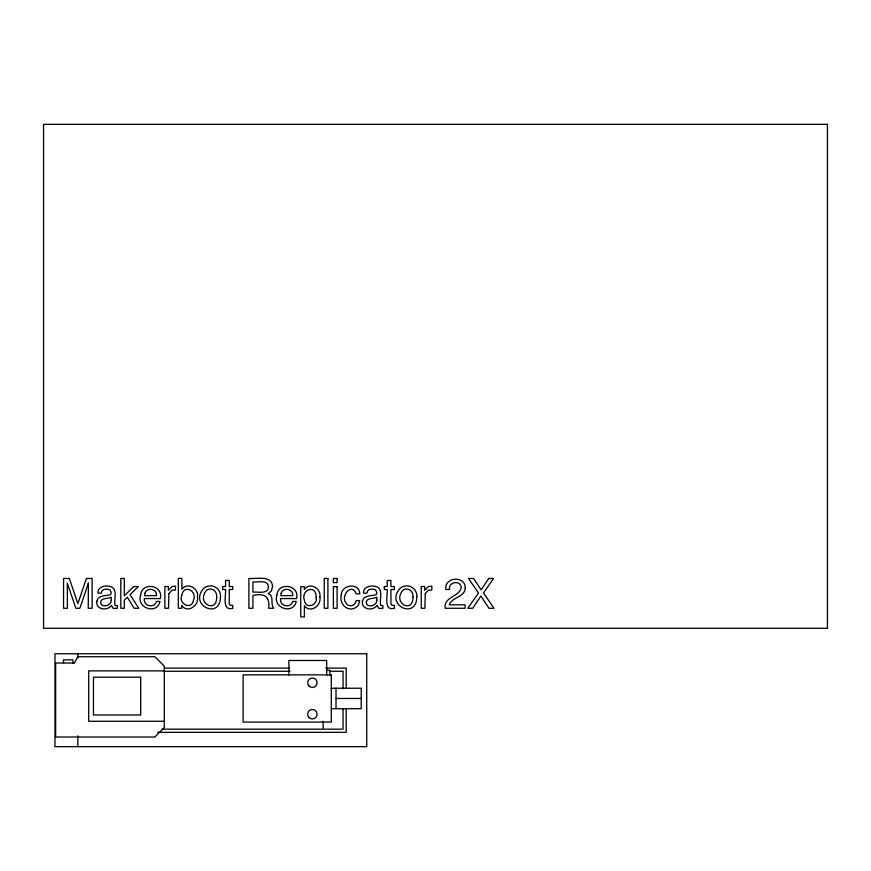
<?xml version="1.0" encoding="UTF-8"?>
<svg xmlns="http://www.w3.org/2000/svg" width="871" height="871" viewBox="0 0 871 871"><rect width="100%" height="100%" fill="white"/><g stroke="black" fill="none" stroke-linecap="round" stroke-linejoin="round"><path stroke-width="1.31" d="M164.336 668.111L289.205 668.111M325.852 668.111L346.212 668.111L346.212 688.177M326.679 670.245L329.837 670.245L329.837 675.493M164.292 670.888L88.711 670.888L88.711 721.275L164.292 721.275M163.53 671.258L290.021 671.258M329.467 671.258L343.065 671.258L343.065 688.765M331.296 688.232L361.215 688.232L361.215 708.7L331.296 708.7M336.021 698.466L361.215 698.466M162.169 729.169L343.065 729.169L343.065 708.972M157.553 732.326L346.212 732.326L346.212 708.243M336.021 688.232L336.021 708.7M326.679 675.493L326.679 660.49L288.889 660.49L288.889 675.134M323.185 721.373L323.185 728.047M77.824 653.762L77.824 657.747M77.824 735.832L77.824 746.665M72.968 663.016L72.968 659.87L63.518 659.87L63.518 663.016M88.363 583.135L88.276 608.274L92.119 608.274L92.119 578.464L86.392 578.464L77.889 603.668L69.332 578.464L63.55 578.464L63.55 608.274L67.405 608.274L67.296 583.135L75.864 608.274L79.86 608.274L88.363 583.135M316.151 597.277C318.34 605.334 305.525 609.602 304.447 600.5C300.343 589.275 316.706 584.071 316.151 597.277M181.789 595.198C178.011 603.636 191.37 610.582 193.351 600.652C197.739 590.963 183.933 583.69 181.789 595.198M197.456 596.994C199.165 605.617 187.374 613.772 181.691 605.487L181.691 608.274L178.326 608.274L178.326 578.366L181.876 578.366L181.876 589.177C187.417 581.806 199.176 588.371 197.456 596.994M220.483 596.951C220.33 619.684 189.53 605.889 203.019 589.155A8.971 8.971 0 0 1 208.256 586.118C214.799 584.474 221.212 590.288 220.483 596.951M341.301 595.307C338.939 603.461 347.377 612.357 355.379 607.773A7.458 7.458 0 0 0 358.667 604.322L359.723 600.576L356.174 600.576C355.749 603.853 352.711 606.51 349.358 605.639A4.475 4.475 0 0 1 346.397 603.549C339.657 596.156 352.124 581.937 356.174 593.848L359.723 593.848C359.581 582.22 340.942 584.376 341.301 595.307M416.806 596.951C416.643 619.684 385.842 605.889 399.332 589.155A8.971 8.971 0 0 1 404.58 586.118C411.112 584.474 417.536 590.288 416.806 596.951M140.623 595.328C136.235 608.154 157.139 615.024 159.981 601.458L156.388 601.458C154.624 608.687 142.877 606.281 144.357 598.573L160.286 598.573C163.77 584.757 141.483 581.458 140.623 595.328M276.88 595.328C272.492 608.154 293.407 615.024 296.238 601.458L292.656 601.458C290.881 608.687 279.134 606.281 280.625 598.573L296.543 598.573C300.038 584.757 277.74 581.458 276.88 595.328M319.875 596.929C321.791 605.497 310.424 613.739 304.404 605.835L304.404 616.929L300.745 616.929L300.745 586.64L304.295 586.64L304.295 589.525C309.586 581.741 321.486 588.328 319.875 596.929M268.41 586.891C268.486 594.599 257.424 591.583 252.928 592.117L252.928 581.937C257.413 582.623 268.214 579.193 268.41 586.891M96.877 601.142C95.179 609.515 107.46 611.518 111.434 605.389L113.165 608.404L117.313 608.372L117.313 605.672L115.135 605.454C113.404 599.64 118.696 588.175 109.768 586.379C104.912 585.051 97.465 586.989 97.879 593.173L101.286 593.173C101.374 588.796 106.981 588.317 110.018 589.939L111.346 592.65L110.475 594.762C105.946 595.971 98.096 595.056 96.877 601.142M362.488 601.142C360.79 609.515 373.06 611.518 377.034 605.389L378.776 608.404L382.913 608.372L382.913 605.672L380.736 605.454C379.005 599.64 384.296 588.175 375.379 586.379C370.513 585.051 363.076 586.989 363.479 593.173L366.887 593.173C366.985 588.796 372.581 588.317 375.63 589.939L376.958 592.65L376.076 594.762C371.547 595.971 363.708 595.056 362.488 601.142M465.234 587.816C465.19 597.299 451.897 596.918 449.218 604.822L465.092 604.822L465.092 608.274L445.146 608.274C443.611 596.7 458.908 596.929 461.195 587.979C461.336 579.727 447.879 581.545 449.567 589.525L445.854 589.525C443.818 576.874 465.452 575.383 465.234 587.816M216.672 597.049C217.01 613.5 197.075 603.864 205.512 591.659A4.965 4.965 0 0 1 208.822 589.253C213.569 587.903 217.282 592.552 216.672 597.049M412.985 597.049C413.322 613.5 393.398 603.864 401.825 591.659A4.965 4.965 0 0 1 405.135 589.253C409.893 587.903 413.594 592.552 412.985 597.049M272.503 586.499L271.404 590.886L268.301 593.619C273.962 595.677 270.805 602.721 272.852 606.945L273.646 608.274L268.693 608.274C270.01 596.613 264.686 592.868 252.928 595.492L252.928 608.274L248.888 608.274L248.888 578.464C255.932 579.15 272.079 574.86 272.503 586.499M111.248 600.152C111.542 605.127 103.66 608.067 100.862 603.908C99.196 597.441 107.743 599.15 111.248 597.212L111.248 600.152M376.849 600.152C377.143 605.127 369.26 608.067 366.473 603.908C364.797 597.441 373.343 599.15 376.849 597.212L376.849 600.152M168.898 593.597L168.528 608.274L164.869 608.274L164.869 586.542L168.343 586.542L168.343 590.298L172.218 586.444L175.441 586.15L175.441 590.015L171.805 590.353L168.898 593.597M425.266 593.597L424.896 608.274L421.248 608.274L421.248 586.542L424.71 586.542L424.71 590.298L428.597 586.444L431.82 586.15L431.82 590.015L428.173 590.353L425.266 593.597M144.967 593.118L144.455 595.666L156.53 595.666C157.248 588.916 147.057 586.771 144.967 593.118M281.224 593.118L280.723 595.666L292.798 595.666C293.505 588.916 283.325 586.771 281.224 593.118M77.693 656.723L74.536 663.016L55.646 663.016L55.646 737.029L154.842 737.029L164.292 727.579L164.292 666.163L154.842 656.723L77.693 656.723M488.685 578.464L481.14 589.874L473.53 578.464L468.478 578.464L478.484 592.999L467.803 608.274L472.681 608.274L480.934 596.014L488.969 608.274L493.977 608.274L483.492 592.999L493.498 578.464L488.685 578.464M133.688 586.542L124.313 595.775L124.313 578.464L120.808 578.464L120.808 608.274L124.313 608.274L124.313 600.119L127.373 597.31L134.156 608.274L138.816 608.274L130.029 594.675L138.358 586.542L133.688 586.542M232.72 608.274C221.637 611.486 226.112 595.045 225.556 589.525L222.617 589.525L222.617 586.542L225.556 586.542L225.556 580.478L229.247 580.478L229.247 586.542L232.72 586.542L232.72 589.525L229.247 589.525L229.247 603.701L230.02 605.225L232.72 605.389L232.72 608.274M394.378 608.274C383.294 611.486 387.769 595.045 387.225 589.525L384.274 589.525L384.274 586.542L387.225 586.542L387.225 580.478L390.916 580.478L390.916 586.542L394.378 586.542L394.378 589.525L390.916 589.525L390.916 603.701L391.678 605.225L394.378 605.389L394.378 608.274M827.45 124.335L43.55 124.335L43.55 628.263L827.45 628.263L827.45 124.335M327.899 578.464L324.241 578.464L324.241 608.274L327.899 608.274L327.899 578.464M337.088 578.464L333.375 578.464L333.375 582.601L337.088 582.601L337.088 578.464M337.088 586.64L333.375 586.64L333.375 608.274L337.088 608.274L337.088 586.64M366.735 653.762L54.96 653.762L54.96 746.665L366.735 746.665L366.735 653.762M331.296 674.862L243.118 674.851L243.118 722.081L331.296 722.081L331.296 674.862M140.677 677.192L93.437 677.192L93.437 714.982L140.677 714.982L140.677 677.192M309.063 717.552A4.725 4.725 0 0 0 316.957 715.439A4.725 4.725 0 0 0 311.176 709.647A4.725 4.725 0 0 0 309.063 717.552M309.063 686.076A4.725 4.725 0 0 0 316.957 683.953A4.725 4.725 0 0 0 311.176 678.171A4.725 4.725 0 0 0 309.063 686.076"/></g></svg>
